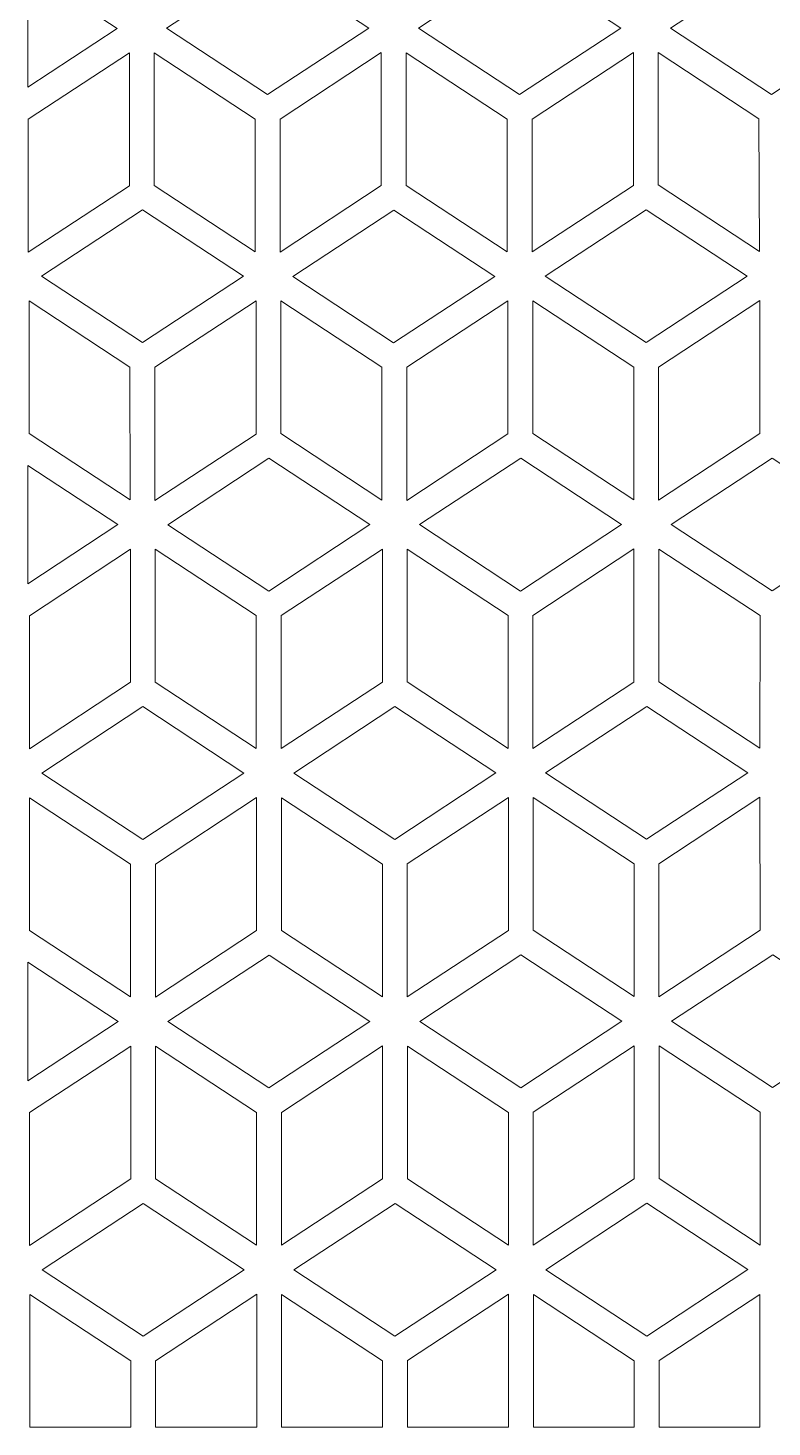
# Model space of a CAD drawing. Header units: centimetres. Extents: x -127 to 127, y -127 to 127.
# Drawn here: x -16.7 to 49.7, y -122.7 to 2 of the extents above; entities that cross this region are included whole.
import ezdxf

# ---------------------------------------------------------------- set-up
doc = ezdxf.new("R2010")
doc.units = ezdxf.units.CM
doc.header["$MEASUREMENT"] = 0
doc.layers.add('layer 1', color=7, linetype='Continuous')

msp = doc.modelspace()

# ---------------------------------------------------------------- linework, layer by layer
at = {"layer": 'layer 1', "color": 114, "lineweight": 9}
for points, knots in [([(13.71673, 1.95296), (13.71673, 1.95296), (4.69746, -3.9727), (4.69746, -3.9727), (4.69746, -3.9727), (4.69746, -3.9727), (-4.30469, 1.94174), (-4.30469, 1.94174), (-4.30469, 1.94174), (-4.30469, 1.94174), (4.71456, 7.86741), (4.71456, 7.86741), (4.71456, 7.86741), (4.71456, 7.86741), (13.71673, 1.95296), (13.71673, 1.95296)], [0, 0, 0, 0, 0.2, 0.2, 0.2, 0.2, 0.4, 0.4, 0.4, 0.4, 0.6, 0.6, 0.6, 0.6, 1, 1, 1, 1]), ([(36.20477, 1.94911), (36.20477, 1.94911), (27.17966, 7.87864), (27.17966, 7.87864), (27.17966, 7.87864), (27.17966, 7.87864), (18.16042, 1.95298), (18.16042, 1.95298), (18.16042, 1.95298), (18.16042, 1.95298), (27.16257, -3.96147), (27.16257, -3.96147), (27.16257, -3.96147), (27.16257, -3.96147), (36.20477, 1.94911), (36.20477, 1.94911)], [0, 0, 0, 0, 0.2, 0.2, 0.2, 0.2, 0.4, 0.4, 0.4, 0.4, 0.6, 0.6, 0.6, 0.6, 1, 1, 1, 1]), ([(49.65063, -3.96532), (49.65063, -3.96532), (40.64848, 1.94912), (40.64848, 1.94912), (40.64848, 1.94912), (40.64848, 1.94912), (49.66773, 7.87479), (49.66773, 7.87479), (49.66773, 7.87479), (49.66773, 7.87479), (58.66992, 1.96035), (58.66992, 1.96035), (58.66992, 1.96035), (58.66992, 1.96035), (49.65063, -3.96532), (49.65063, -3.96532)], [0, 0, 0, 0, 0.2, 0.2, 0.2, 0.2, 0.4, 0.4, 0.4, 0.4, 0.6, 0.6, 0.6, 0.6, 1, 1, 1, 1]), ([(-16.67532, -3.29644), (-16.67532, -3.29644), (-8.7254, 1.92662), (-8.7254, 1.92662), (-8.7254, 1.92662), (-8.7254, 1.92662), (-16.67532, 7.14977), (-16.67532, 7.14977), (-16.67532, 7.14977), (-16.67532, 7.14977), (-16.67532, -3.29644), (-16.67532, -3.29644)], [0, 0, 0, 0, 0.25, 0.25, 0.25, 0.25, 0.5, 0.5, 0.5, 0.5, 1, 1, 1, 1]), ([(-16.64818, -18.02427), (-16.64818, -18.02427), (-16.64818, -6.16794), (-16.64818, -6.16794), (-16.64818, -6.16794), (-16.64818, -6.16794), (-7.6289, -0.24226), (-7.6289, -0.24226), (-7.6289, -0.24226), (-7.6289, -0.24226), (-7.6289, -12.09858), (-7.6289, -12.09858), (-7.6289, -12.09858), (-7.6289, -12.09858), (-16.64818, -18.02427), (-16.64818, -18.02427)], [0, 0, 0, 0, 0.2, 0.2, 0.2, 0.2, 0.4, 0.4, 0.4, 0.4, 0.6, 0.6, 0.6, 0.6, 1, 1, 1, 1]), ([(3.59511, -17.99686), (3.59511, -17.99686), (-5.40708, -12.08239), (-5.40708, -12.08239), (-5.40708, -12.08239), (-5.40708, -12.08239), (-5.40708, -0.25347), (-5.40708, -0.25347), (-5.40708, -0.25347), (-5.40708, -0.25347), (3.59512, -6.16791), (3.59512, -6.16791), (3.59512, -6.16791), (3.59512, -6.16791), (3.59511, -17.99686), (3.59511, -17.99686)], [0, 0, 0, 0, 0.2, 0.2, 0.2, 0.2, 0.4, 0.4, 0.4, 0.4, 0.6, 0.6, 0.6, 0.6, 1, 1, 1, 1]), ([(14.8362, -0.23101), (14.8362, -0.23101), (5.81693, -6.1567), (5.81693, -6.1567), (5.81693, -6.1567), (5.81693, -6.1567), (5.81694, -18.0081), (5.81694, -18.0081), (5.81694, -18.0081), (5.81694, -18.0081), (14.8362, -12.08239), (14.8362, -12.08239), (14.8362, -12.08239), (14.8362, -12.08239), (14.8362, -0.23101), (14.8362, -0.23101)], [0, 0, 0, 0, 0.2, 0.2, 0.2, 0.2, 0.4, 0.4, 0.4, 0.4, 0.6, 0.6, 0.6, 0.6, 1, 1, 1, 1]), ([(26.06021, -6.1567), (26.06021, -6.1567), (17.05802, -0.24224), (17.05802, -0.24224), (17.05802, -0.24224), (17.05802, -0.24224), (17.05802, -12.07116), (17.05802, -12.07116), (17.05802, -12.07116), (17.05802, -12.07116), (26.06021, -17.98563), (26.06021, -17.98563), (26.06021, -17.98563), (26.06021, -17.98563), (26.06021, -6.1567), (26.06021, -6.1567)], [0, 0, 0, 0, 0.2, 0.2, 0.2, 0.2, 0.4, 0.4, 0.4, 0.4, 0.6, 0.6, 0.6, 0.6, 1, 1, 1, 1]), ([(28.30499, -17.99843), (28.30499, -17.99843), (28.30499, -6.16056), (28.30499, -6.16056), (28.30499, -6.16056), (28.30499, -6.16056), (37.32426, -0.23488), (37.32426, -0.23488), (37.32426, -0.23488), (37.32426, -0.23488), (37.32426, -12.07274), (37.32426, -12.07274), (37.32426, -12.07274), (37.32426, -12.07274), (28.30499, -17.99843), (28.30499, -17.99843)], [0, 0, 0, 0, 0.2, 0.2, 0.2, 0.2, 0.4, 0.4, 0.4, 0.4, 0.6, 0.6, 0.6, 0.6, 1, 1, 1, 1]), ([(48.56257, -17.94601), (48.56257, -17.94601), (39.52313, -12.0071), (39.52313, -12.0071), (39.52313, -12.0071), (39.52313, -12.0071), (39.52313, -0.23101), (39.52313, -0.23101), (39.52313, -0.23101), (39.52313, -0.23101), (48.52532, -6.14547), (48.52532, -6.14547), (48.52532, -6.14547), (48.52532, -6.14547), (48.56257, -17.94601), (48.56257, -17.94601)], [0, 0, 0, 0, 0.2, 0.2, 0.2, 0.2, 0.4, 0.4, 0.4, 0.4, 0.6, 0.6, 0.6, 0.6, 1, 1, 1, 1]), ([(-6.46145, -26.07993), (-6.46145, -26.07993), (-15.4636, -20.16549), (-15.4636, -20.16549), (-15.4636, -20.16549), (-15.4636, -20.16549), (-6.44435, -14.23982), (-6.44435, -14.23982), (-6.44435, -14.23982), (-6.44435, -14.23982), (2.55784, -20.15427), (2.55784, -20.15427), (2.55784, -20.15427), (2.55784, -20.15427), (-6.46145, -26.07993), (-6.46145, -26.07993)], [0, 0, 0, 0, 0.2, 0.2, 0.2, 0.2, 0.4, 0.4, 0.4, 0.4, 0.6, 0.6, 0.6, 0.6, 1, 1, 1, 1]), ([(6.93642, -20.19208), (6.93642, -20.19208), (15.93857, -26.10651), (15.93857, -26.10651), (15.93857, -26.10651), (15.93857, -26.10651), (24.95785, -20.18087), (24.95785, -20.18087), (24.95785, -20.18087), (24.95785, -20.18087), (15.95568, -14.26637), (15.95568, -14.26637), (15.95568, -14.26637), (15.95568, -14.26637), (6.93642, -20.19208), (6.93642, -20.19208)], [0, 0, 0, 0, 0.2, 0.2, 0.2, 0.2, 0.4, 0.4, 0.4, 0.4, 0.6, 0.6, 0.6, 0.6, 1, 1, 1, 1]), ([(38.45654, -26.0772), (38.45654, -26.0772), (29.45439, -20.16276), (29.45439, -20.16276), (29.45439, -20.16276), (29.45439, -20.16276), (38.47364, -14.23709), (38.47364, -14.23709), (38.47364, -14.23709), (38.47364, -14.23709), (47.47583, -20.15154), (47.47583, -20.15154), (47.47583, -20.15154), (47.47583, -20.15154), (38.45654, -26.0772), (38.45654, -26.0772)], [0, 0, 0, 0, 0.2, 0.2, 0.2, 0.2, 0.4, 0.4, 0.4, 0.4, 0.6, 0.6, 0.6, 0.6, 1, 1, 1, 1]), ([(-7.56379, -40.10402), (-7.56379, -40.10402), (-16.56598, -34.1896), (-16.56598, -34.1896), (-16.56598, -34.1896), (-16.56598, -34.1896), (-16.56599, -22.3607), (-16.56599, -22.3607), (-16.56599, -22.3607), (-16.56599, -22.3607), (-7.57603, -28.26715), (-7.57603, -28.26715), (-7.57603, -28.26715), (-7.57603, -28.26715), (-7.56379, -40.10402), (-7.56379, -40.10402)], [0, 0, 0, 0, 0.2, 0.2, 0.2, 0.2, 0.4, 0.4, 0.4, 0.4, 0.6, 0.6, 0.6, 0.6, 1, 1, 1, 1]), ([(-5.3542, -40.15651), (-5.3542, -40.15651), (3.66507, -34.23083), (3.66507, -34.23083), (3.66507, -34.23083), (3.66507, -34.23083), (3.66507, -22.358), (3.66507, -22.358), (3.66507, -22.358), (3.66507, -22.358), (-5.3542, -28.28367), (-5.3542, -28.28367), (-5.3542, -28.28367), (-5.3542, -28.28367), (-5.3542, -40.15651), (-5.3542, -40.15651)], [0, 0, 0, 0, 0.2, 0.2, 0.2, 0.2, 0.4, 0.4, 0.4, 0.4, 0.6, 0.6, 0.6, 0.6, 1, 1, 1, 1]), ([(14.88908, -28.28367), (14.88908, -28.28367), (5.88689, -22.3692), (5.88689, -22.3692), (5.88689, -22.3692), (5.88689, -22.3692), (5.88689, -34.19813), (5.88689, -34.19813), (5.88689, -34.19813), (5.88689, -34.19813), (14.88908, -40.1126), (14.88908, -40.1126), (14.88908, -40.1126), (14.88908, -40.1126), (14.88908, -28.28367), (14.88908, -28.28367)], [0, 0, 0, 0, 0.2, 0.2, 0.2, 0.2, 0.4, 0.4, 0.4, 0.4, 0.6, 0.6, 0.6, 0.6, 1, 1, 1, 1]), ([(26.13017, -34.2196), (26.13017, -34.2196), (26.13017, -22.34676), (26.13017, -22.34676), (26.13017, -22.34676), (26.13017, -22.34676), (17.1109, -28.27244), (17.1109, -28.27244), (17.1109, -28.27244), (17.1109, -28.27244), (17.1109, -40.14527), (17.1109, -40.14527), (17.1109, -40.14527), (17.1109, -40.14527), (26.13017, -34.2196), (26.13017, -34.2196)], [0, 0, 0, 0, 0.2, 0.2, 0.2, 0.2, 0.4, 0.4, 0.4, 0.4, 0.6, 0.6, 0.6, 0.6, 1, 1, 1, 1]), ([(37.35419, -28.27244), (37.35419, -28.27244), (28.352, -22.35797), (28.352, -22.35797), (28.352, -22.35797), (28.352, -22.35797), (28.352, -34.1869), (28.352, -34.1869), (28.352, -34.1869), (28.352, -34.1869), (37.35419, -40.10137), (37.35419, -40.10137), (37.35419, -40.10137), (37.35419, -40.10137), (37.35419, -28.27244), (37.35419, -28.27244)], [0, 0, 0, 0, 0.2, 0.2, 0.2, 0.2, 0.4, 0.4, 0.4, 0.4, 0.6, 0.6, 0.6, 0.6, 1, 1, 1, 1]), ([(48.59528, -22.33552), (48.59528, -22.33552), (39.57601, -28.26121), (39.57601, -28.26121), (39.57601, -28.26121), (39.57601, -28.26121), (39.57602, -40.1126), (39.57602, -40.1126), (39.57602, -40.1126), (39.57602, -40.1126), (48.59528, -34.1869), (48.59528, -34.1869), (48.59528, -34.1869), (48.59528, -34.1869), (48.59528, -22.33552), (48.59528, -22.33552)], [0, 0, 0, 0, 0.2, 0.2, 0.2, 0.2, 0.4, 0.4, 0.4, 0.4, 0.6, 0.6, 0.6, 0.6, 1, 1, 1, 1]), ([(-16.67531, -47.57382), (-16.67531, -47.57382), (-8.65662, -42.30555), (-8.65662, -42.30555), (-8.65662, -42.30555), (-8.65662, -42.30555), (-16.67531, -37.03724), (-16.67531, -37.03724), (-16.67531, -37.03724), (-16.67531, -37.03724), (-16.67531, -47.57382), (-16.67531, -47.57382)], [0, 0, 0, 0, 0.25, 0.25, 0.25, 0.25, 0.5, 0.5, 0.5, 0.5, 1, 1, 1, 1]), ([(13.8153, -42.31048), (13.8153, -42.31048), (4.81313, -36.39604), (4.81313, -36.39604), (4.81313, -36.39604), (4.81313, -36.39604), (-4.20611, -42.32171), (-4.20611, -42.32171), (-4.20611, -42.32171), (-4.20611, -42.32171), (4.79605, -48.23616), (4.79605, -48.23616), (4.79605, -48.23616), (4.79605, -48.23616), (13.8153, -42.31048), (13.8153, -42.31048)], [0, 0, 0, 0, 0.2, 0.2, 0.2, 0.2, 0.4, 0.4, 0.4, 0.4, 0.6, 0.6, 0.6, 0.6, 1, 1, 1, 1]), ([(27.26114, -48.22492), (27.26114, -48.22492), (18.25899, -42.31048), (18.25899, -42.31048), (18.25899, -42.31048), (18.25899, -42.31048), (27.27824, -36.38481), (27.27824, -36.38481), (27.27824, -36.38481), (27.27824, -36.38481), (36.28043, -42.29926), (36.28043, -42.29926), (36.28043, -42.29926), (36.28043, -42.29926), (27.26114, -48.22492), (27.26114, -48.22492)], [0, 0, 0, 0, 0.2, 0.2, 0.2, 0.2, 0.4, 0.4, 0.4, 0.4, 0.6, 0.6, 0.6, 0.6, 1, 1, 1, 1]), ([(49.70122, -48.20865), (49.70122, -48.20865), (40.69907, -42.29421), (40.69907, -42.29421), (40.69907, -42.29421), (40.69907, -42.29421), (49.71831, -36.36854), (49.71831, -36.36854), (49.71831, -36.36854), (49.71831, -36.36854), (58.7205, -42.28299), (58.7205, -42.28299), (58.7205, -42.28299), (58.7205, -42.28299), (49.70122, -48.20865), (49.70122, -48.20865)], [0, 0, 0, 0, 0.2, 0.2, 0.2, 0.2, 0.4, 0.4, 0.4, 0.4, 0.6, 0.6, 0.6, 0.6, 1, 1, 1, 1]), ([(-16.5496, -62.28278), (-16.5496, -62.28278), (-16.5496, -50.43139), (-16.5496, -50.43139), (-16.5496, -50.43139), (-16.5496, -50.43139), (-7.53033, -44.50571), (-7.53033, -44.50571), (-7.53033, -44.50571), (-7.53033, -44.50571), (-7.53033, -56.35711), (-7.53033, -56.35711), (-7.53033, -56.35711), (-7.53033, -56.35711), (-16.5496, -62.28278), (-16.5496, -62.28278)], [0, 0, 0, 0, 0.2, 0.2, 0.2, 0.2, 0.4, 0.4, 0.4, 0.4, 0.6, 0.6, 0.6, 0.6, 1, 1, 1, 1]), ([(3.69369, -62.26027), (3.69369, -62.26027), (-5.31534, -56.34134), (-5.31534, -56.34134), (-5.31534, -56.34134), (-5.31534, -56.34134), (-5.31534, -44.50076), (-5.31534, -44.50076), (-5.31534, -44.50076), (-5.31534, -44.50076), (3.68684, -50.41522), (3.68684, -50.41522), (3.68684, -50.41522), (3.68684, -50.41522), (3.69369, -62.26027), (3.69369, -62.26027)], [0, 0, 0, 0, 0.2, 0.2, 0.2, 0.2, 0.4, 0.4, 0.4, 0.4, 0.6, 0.6, 0.6, 0.6, 1, 1, 1, 1]), ([(14.93478, -56.34587), (14.93478, -56.34587), (5.9155, -62.27153), (5.9155, -62.27153), (5.9155, -62.27153), (5.9155, -62.27153), (5.9155, -50.42016), (5.9155, -50.42016), (5.9155, -50.42016), (5.9155, -50.42016), (14.93478, -44.49448), (14.93478, -44.49448), (14.93478, -44.49448), (14.93478, -44.49448), (14.93478, -56.34587), (14.93478, -56.34587)], [0, 0, 0, 0, 0.2, 0.2, 0.2, 0.2, 0.4, 0.4, 0.4, 0.4, 0.6, 0.6, 0.6, 0.6, 1, 1, 1, 1]), ([(26.15879, -50.42016), (26.15879, -50.42016), (17.1566, -44.50569), (17.1566, -44.50569), (17.1566, -44.50569), (17.1566, -44.50569), (17.1566, -56.33462), (17.1566, -56.33462), (17.1566, -56.33462), (17.1566, -56.33462), (26.15879, -62.24909), (26.15879, -62.24909), (26.15879, -62.24909), (26.15879, -62.24909), (26.15879, -50.42016), (26.15879, -50.42016)], [0, 0, 0, 0, 0.2, 0.2, 0.2, 0.2, 0.4, 0.4, 0.4, 0.4, 0.6, 0.6, 0.6, 0.6, 1, 1, 1, 1]), ([(28.35558, -62.27675), (28.35558, -62.27675), (37.37485, -56.35107), (37.37485, -56.35107), (37.37485, -56.35107), (37.37485, -56.35107), (37.37485, -44.47821), (37.37485, -44.47821), (37.37485, -44.47821), (37.37485, -44.47821), (28.35558, -50.40389), (28.35558, -50.40389), (28.35558, -50.40389), (28.35558, -50.40389), (28.35558, -62.27675), (28.35558, -62.27675)], [0, 0, 0, 0, 0.2, 0.2, 0.2, 0.2, 0.4, 0.4, 0.4, 0.4, 0.6, 0.6, 0.6, 0.6, 1, 1, 1, 1]), ([(48.59886, -62.23282), (48.59886, -62.23282), (39.59667, -56.31835), (39.59667, -56.31835), (39.59667, -56.31835), (39.59667, -56.31835), (39.59667, -44.48944), (39.59667, -44.48944), (39.59667, -44.48944), (39.59667, -44.48944), (48.62389, -50.40893), (48.62389, -50.40893), (48.62389, -50.40893), (48.62389, -50.40893), (48.59886, -62.23282), (48.59886, -62.23282)], [0, 0, 0, 0, 0.2, 0.2, 0.2, 0.2, 0.4, 0.4, 0.4, 0.4, 0.6, 0.6, 0.6, 0.6, 1, 1, 1, 1]), ([(-6.4348, -70.36502), (-6.4348, -70.36502), (2.59132, -64.45555), (2.59132, -64.45555), (2.59132, -64.45555), (2.59132, -64.45555), (-6.4266, -58.53074), (-6.4266, -58.53074), (-6.4266, -58.53074), (-6.4266, -58.53074), (-15.43697, -64.4506), (-15.43697, -64.4506), (-15.43697, -64.4506), (-15.43697, -64.4506), (-6.4348, -70.36502), (-6.4348, -70.36502)], [0, 0, 0, 0, 0.2, 0.2, 0.2, 0.2, 0.4, 0.4, 0.4, 0.4, 0.6, 0.6, 0.6, 0.6, 1, 1, 1, 1]), ([(16.03715, -70.36997), (16.03715, -70.36997), (7.03497, -64.45554), (7.03497, -64.45554), (7.03497, -64.45554), (7.03497, -64.45554), (16.05424, -58.52985), (16.05424, -58.52985), (16.05424, -58.52985), (16.05424, -58.52985), (25.05642, -64.4443), (25.05642, -64.4443), (25.05642, -64.4443), (25.05642, -64.4443), (16.03715, -70.36997), (16.03715, -70.36997)], [0, 0, 0, 0, 0.2, 0.2, 0.2, 0.2, 0.4, 0.4, 0.4, 0.4, 0.6, 0.6, 0.6, 0.6, 1, 1, 1, 1]), ([(38.50225, -70.35873), (38.50225, -70.35873), (29.5001, -64.44428), (29.5001, -64.44428), (29.5001, -64.44428), (29.5001, -64.44428), (38.51935, -58.51862), (38.51935, -58.51862), (38.51935, -58.51862), (38.51935, -58.51862), (47.52153, -64.43306), (47.52153, -64.43306), (47.52153, -64.43306), (47.52153, -64.43306), (38.50225, -70.35873), (38.50225, -70.35873)], [0, 0, 0, 0, 0.2, 0.2, 0.2, 0.2, 0.4, 0.4, 0.4, 0.4, 0.6, 0.6, 0.6, 0.6, 1, 1, 1, 1]), ([(-7.53032, -72.57644), (-7.53032, -72.57644), (-7.53032, -84.40537), (-7.53032, -84.40537), (-7.53032, -84.40537), (-7.53032, -84.40537), (-16.53251, -78.4909), (-16.53251, -78.4909), (-16.53251, -78.4909), (-16.53251, -78.4909), (-16.53251, -66.66197), (-16.53251, -66.66197), (-16.53251, -66.66197), (-16.53251, -66.66197), (-7.53032, -72.57644), (-7.53032, -72.57644)], [0, 0, 0, 0, 0.2, 0.2, 0.2, 0.2, 0.4, 0.4, 0.4, 0.4, 0.6, 0.6, 0.6, 0.6, 1, 1, 1, 1]), ([(-5.30849, -84.41655), (-5.30849, -84.41655), (3.71078, -78.49091), (3.71078, -78.49091), (3.71078, -78.49091), (3.71078, -78.49091), (3.71078, -66.63952), (3.71078, -66.63952), (3.71078, -66.63952), (3.71078, -66.63952), (-5.30849, -72.5652), (-5.30849, -72.5652), (-5.30849, -72.5652), (-5.30849, -72.5652), (-5.30849, -84.41655), (-5.30849, -84.41655)], [0, 0, 0, 0, 0.2, 0.2, 0.2, 0.2, 0.4, 0.4, 0.4, 0.4, 0.6, 0.6, 0.6, 0.6, 1, 1, 1, 1]), ([(5.93261, -78.47963), (5.93261, -78.47963), (5.9326, -66.65073), (5.9326, -66.65073), (5.9326, -66.65073), (5.9326, -66.65073), (14.93479, -72.56521), (14.93479, -72.56521), (14.93479, -72.56521), (14.93479, -72.56521), (14.93479, -84.39406), (14.93479, -84.39406), (14.93479, -84.39406), (14.93479, -84.39406), (5.93261, -78.47963), (5.93261, -78.47963)], [0, 0, 0, 0, 0.2, 0.2, 0.2, 0.2, 0.4, 0.4, 0.4, 0.4, 0.6, 0.6, 0.6, 0.6, 1, 1, 1, 1]), ([(26.17588, -78.47966), (26.17588, -78.47966), (17.15661, -84.40533), (17.15661, -84.40533), (17.15661, -84.40533), (17.15661, -84.40533), (17.15661, -72.55397), (17.15661, -72.55397), (17.15661, -72.55397), (17.15661, -72.55397), (26.17588, -66.62829), (26.17588, -66.62829), (26.17588, -66.62829), (26.17588, -66.62829), (26.17588, -78.47966), (26.17588, -78.47966)], [0, 0, 0, 0, 0.2, 0.2, 0.2, 0.2, 0.4, 0.4, 0.4, 0.4, 0.6, 0.6, 0.6, 0.6, 1, 1, 1, 1]), ([(37.39989, -72.55397), (37.39989, -72.55397), (28.39771, -66.6395), (28.39771, -66.6395), (28.39771, -66.6395), (28.39771, -66.6395), (28.39771, -78.46842), (28.39771, -78.46842), (28.39771, -78.46842), (28.39771, -78.46842), (37.39989, -84.38289), (37.39989, -84.38289), (37.39989, -84.38289), (37.39989, -84.38289), (37.39989, -72.55397), (37.39989, -72.55397)], [0, 0, 0, 0, 0.2, 0.2, 0.2, 0.2, 0.4, 0.4, 0.4, 0.4, 0.6, 0.6, 0.6, 0.6, 1, 1, 1, 1]), ([(39.59667, -84.41054), (39.59667, -84.41054), (39.59668, -72.5377), (39.59668, -72.5377), (39.59668, -72.5377), (39.59668, -72.5377), (48.61595, -66.61204), (48.61595, -66.61204), (48.61595, -66.61204), (48.61595, -66.61204), (48.64099, -78.46841), (48.64099, -78.46841), (48.64099, -78.46841), (48.64099, -78.46841), (39.59667, -84.41054), (39.59667, -84.41054)], [0, 0, 0, 0, 0.2, 0.2, 0.2, 0.2, 0.4, 0.4, 0.4, 0.4, 0.6, 0.6, 0.6, 0.6, 1, 1, 1, 1]), ([(4.81316, -92.51499), (4.81316, -92.51499), (13.83244, -86.58932), (13.83244, -86.58932), (13.83244, -86.58932), (13.83244, -86.58932), (4.83025, -80.67488), (4.83025, -80.67488), (4.83025, -80.67488), (4.83025, -80.67488), (-4.18899, -86.60054), (-4.18899, -86.60054), (-4.18899, -86.60054), (-4.18899, -86.60054), (4.81316, -92.51499), (4.81316, -92.51499)], [0, 0, 0, 0, 0.2, 0.2, 0.2, 0.2, 0.4, 0.4, 0.4, 0.4, 0.6, 0.6, 0.6, 0.6, 1, 1, 1, 1]), ([(27.27826, -92.50376), (27.27826, -92.50376), (18.27611, -86.58931), (18.27611, -86.58931), (18.27611, -86.58931), (18.27611, -86.58931), (27.29536, -80.66365), (27.29536, -80.66365), (27.29536, -80.66365), (27.29536, -80.66365), (36.29755, -86.57809), (36.29755, -86.57809), (36.29755, -86.57809), (36.29755, -86.57809), (27.27826, -92.50376), (27.27826, -92.50376)], [0, 0, 0, 0, 0.2, 0.2, 0.2, 0.2, 0.4, 0.4, 0.4, 0.4, 0.6, 0.6, 0.6, 0.6, 1, 1, 1, 1]), ([(58.75396, -86.57256), (58.75396, -86.57256), (49.74339, -92.4925), (49.74339, -92.4925), (49.74339, -92.4925), (49.74339, -92.4925), (40.74123, -86.57805), (40.74123, -86.57805), (40.74123, -86.57805), (40.74123, -86.57805), (49.75178, -80.65812), (49.75178, -80.65812), (49.75178, -80.65812), (49.75178, -80.65812), (58.75396, -86.57256), (58.75396, -86.57256)], [0, 0, 0, 0, 0.2, 0.2, 0.2, 0.2, 0.4, 0.4, 0.4, 0.4, 0.6, 0.6, 0.6, 0.6, 1, 1, 1, 1]), ([(-16.67532, -91.88458), (-16.67532, -91.88458), (-8.6327, -86.60056), (-8.6327, -86.60056), (-8.6327, -86.60056), (-8.6327, -86.60056), (-16.67532, -81.31654), (-16.67532, -81.31654), (-16.67532, -81.31654), (-16.67532, -81.31654), (-16.67532, -91.88458), (-16.67532, -91.88458)], [0, 0, 0, 0, 0.25, 0.25, 0.25, 0.25, 0.5, 0.5, 0.5, 0.5, 1, 1, 1, 1]), ([(-16.53248, -106.56159), (-16.53248, -106.56159), (-7.51321, -100.63591), (-7.51321, -100.63591), (-7.51321, -100.63591), (-7.51321, -100.63591), (-7.51321, -88.78455), (-7.51321, -88.78455), (-7.51321, -88.78455), (-7.51321, -88.78455), (-16.53248, -94.71022), (-16.53248, -94.71022), (-16.53248, -94.71022), (-16.53248, -94.71022), (-16.53248, -106.56159), (-16.53248, -106.56159)], [0, 0, 0, 0, 0.2, 0.2, 0.2, 0.2, 0.4, 0.4, 0.4, 0.4, 0.6, 0.6, 0.6, 0.6, 1, 1, 1, 1]), ([(3.7108, -106.53915), (3.7108, -106.53915), (-5.29139, -100.62468), (-5.29139, -100.62468), (-5.29139, -100.62468), (-5.29139, -100.62468), (-5.2914, -88.79579), (-5.2914, -88.79579), (-5.2914, -88.79579), (-5.2914, -88.79579), (3.7108, -94.71022), (3.7108, -94.71022), (3.7108, -94.71022), (3.7108, -94.71022), (3.7108, -106.53915), (3.7108, -106.53915)], [0, 0, 0, 0, 0.2, 0.2, 0.2, 0.2, 0.4, 0.4, 0.4, 0.4, 0.6, 0.6, 0.6, 0.6, 1, 1, 1, 1]), ([(14.9519, -88.7733), (14.9519, -88.7733), (5.93262, -94.69899), (5.93262, -94.69899), (5.93262, -94.69899), (5.93262, -94.69899), (5.93264, -106.55038), (5.93264, -106.55038), (5.93264, -106.55038), (5.93264, -106.55038), (14.9519, -100.62468), (14.9519, -100.62468), (14.9519, -100.62468), (14.9519, -100.62468), (14.9519, -88.7733), (14.9519, -88.7733)], [0, 0, 0, 0, 0.2, 0.2, 0.2, 0.2, 0.4, 0.4, 0.4, 0.4, 0.6, 0.6, 0.6, 0.6, 1, 1, 1, 1]), ([(26.17591, -94.69899), (26.17591, -94.69899), (26.17591, -106.52792), (26.17591, -106.52792), (26.17591, -106.52792), (26.17591, -106.52792), (17.17372, -100.61345), (17.17372, -100.61345), (17.17372, -100.61345), (17.17372, -100.61345), (17.17372, -88.78453), (17.17372, -88.78453), (17.17372, -88.78453), (17.17372, -88.78453), (26.17591, -94.69899), (26.17591, -94.69899)], [0, 0, 0, 0, 0.2, 0.2, 0.2, 0.2, 0.4, 0.4, 0.4, 0.4, 0.6, 0.6, 0.6, 0.6, 1, 1, 1, 1]), ([(28.38904, -106.54482), (28.38904, -106.54482), (28.38904, -94.69346), (28.38904, -94.69346), (28.38904, -94.69346), (28.38904, -94.69346), (37.40831, -88.76778), (37.40831, -88.76778), (37.40831, -88.76778), (37.40831, -88.76778), (37.40831, -100.61915), (37.40831, -100.61915), (37.40831, -100.61915), (37.40831, -100.61915), (28.38904, -106.54482), (28.38904, -106.54482)], [0, 0, 0, 0, 0.2, 0.2, 0.2, 0.2, 0.4, 0.4, 0.4, 0.4, 0.6, 0.6, 0.6, 0.6, 1, 1, 1, 1]), ([(39.63882, -88.7733), (39.63882, -88.7733), (39.63013, -100.60792), (39.63013, -100.60792), (39.63013, -100.60792), (39.63013, -100.60792), (48.64101, -106.52805), (48.64101, -106.52805), (48.64101, -106.52805), (48.64101, -106.52805), (48.64101, -94.68776), (48.64101, -94.68776), (48.64101, -94.68776), (48.64101, -94.68776), (39.63882, -88.7733), (39.63882, -88.7733)], [0, 0, 0, 0, 0.2, 0.2, 0.2, 0.2, 0.4, 0.4, 0.4, 0.4, 0.6, 0.6, 0.6, 0.6, 1, 1, 1, 1]), ([(-6.41084, -114.66003), (-6.41084, -114.66003), (-15.41303, -108.74563), (-15.41303, -108.74563), (-15.41303, -108.74563), (-15.41303, -108.74563), (-6.39372, -102.81991), (-6.39372, -102.81991), (-6.39372, -102.81991), (-6.39372, -102.81991), (2.60844, -108.73439), (2.60844, -108.73439), (2.60844, -108.73439), (2.60844, -108.73439), (-6.41084, -114.66003), (-6.41084, -114.66003)], [0, 0, 0, 0, 0.2, 0.2, 0.2, 0.2, 0.4, 0.4, 0.4, 0.4, 0.6, 0.6, 0.6, 0.6, 1, 1, 1, 1]), ([(16.07136, -102.80867), (16.07136, -102.80867), (25.07355, -108.72315), (25.07355, -108.72315), (25.07355, -108.72315), (25.07355, -108.72315), (16.05427, -114.6488), (16.05427, -114.6488), (16.05427, -114.6488), (16.05427, -114.6488), (7.05212, -108.73434), (7.05212, -108.73434), (7.05212, -108.73434), (7.05212, -108.73434), (16.07136, -102.80867), (16.07136, -102.80867)], [0, 0, 0, 0, 0.2, 0.2, 0.2, 0.2, 0.4, 0.4, 0.4, 0.4, 0.6, 0.6, 0.6, 0.6, 1, 1, 1, 1]), ([(38.52779, -102.80314), (38.52779, -102.80314), (47.52994, -108.71761), (47.52994, -108.71761), (47.52994, -108.71761), (47.52994, -108.71761), (38.51937, -114.63756), (38.51937, -114.63756), (38.51937, -114.63756), (38.51937, -114.63756), (29.5172, -108.72314), (29.5172, -108.72314), (29.5172, -108.72314), (29.5172, -108.72314), (38.52779, -102.80314), (38.52779, -102.80314)], [0, 0, 0, 0, 0.2, 0.2, 0.2, 0.2, 0.4, 0.4, 0.4, 0.4, 0.6, 0.6, 0.6, 0.6, 1, 1, 1, 1]), ([(-7.5132, -122.748), (-7.5132, -122.748), (-7.5132, -116.85524), (-7.5132, -116.85524), (-7.5132, -116.85524), (-7.5132, -116.85524), (-16.51538, -110.94079), (-16.51538, -110.94079), (-16.51538, -110.94079), (-16.51538, -110.94079), (-16.51538, -122.74801), (-16.51538, -122.74801), (-16.51538, -122.74801), (-16.51538, -122.74801), (-7.5132, -122.748), (-7.5132, -122.748)], [0, 0, 0, 0, 0.2, 0.2, 0.2, 0.2, 0.4, 0.4, 0.4, 0.4, 0.6, 0.6, 0.6, 0.6, 1, 1, 1, 1]), ([(3.7279, -122.748), (3.7279, -122.748), (3.7279, -110.91835), (3.7279, -110.91835), (3.7279, -110.91835), (3.7279, -110.91835), (-5.29137, -116.84404), (-5.29137, -116.84404), (-5.29137, -116.84404), (-5.29137, -116.84404), (-5.29136, -122.74801), (-5.29136, -122.74801), (-5.29136, -122.74801), (-5.29136, -122.74801), (3.7279, -122.748), (3.7279, -122.748)], [0, 0, 0, 0, 0.2, 0.2, 0.2, 0.2, 0.4, 0.4, 0.4, 0.4, 0.6, 0.6, 0.6, 0.6, 1, 1, 1, 1]), ([(14.95191, -122.748), (14.95191, -122.748), (14.95191, -116.84403), (14.95191, -116.84403), (14.95191, -116.84403), (14.95191, -116.84403), (5.94972, -110.92957), (5.94972, -110.92957), (5.94972, -110.92957), (5.94972, -110.92957), (5.94972, -122.74801), (5.94972, -122.74801), (5.94972, -122.74801), (5.94972, -122.74801), (14.95191, -122.748), (14.95191, -122.748)], [0, 0, 0, 0, 0.2, 0.2, 0.2, 0.2, 0.4, 0.4, 0.4, 0.4, 0.6, 0.6, 0.6, 0.6, 1, 1, 1, 1]), ([(26.193, -122.748), (26.193, -122.748), (26.18431, -110.91281), (26.18431, -110.91281), (26.18431, -110.91281), (26.18431, -110.91281), (17.17373, -116.83279), (17.17373, -116.83279), (17.17373, -116.83279), (17.17373, -116.83279), (17.17374, -122.748), (17.17374, -122.748), (17.17374, -122.748), (17.17374, -122.748), (26.193, -122.748), (26.193, -122.748)], [0, 0, 0, 0, 0.2, 0.2, 0.2, 0.2, 0.4, 0.4, 0.4, 0.4, 0.6, 0.6, 0.6, 0.6, 1, 1, 1, 1]), ([(37.40809, -122.748), (37.40809, -122.748), (37.40809, -116.83849), (37.40809, -116.83849), (37.40809, -116.83849), (37.40809, -116.83849), (28.4228, -110.92402), (28.4228, -110.92402), (28.4228, -110.92402), (28.4228, -110.92402), (28.4228, -122.74801), (28.4228, -122.74801), (28.4228, -122.74801), (28.4228, -122.74801), (37.40809, -122.748), (37.40809, -122.748)], [0, 0, 0, 0, 0.2, 0.2, 0.2, 0.2, 0.4, 0.4, 0.4, 0.4, 0.6, 0.6, 0.6, 0.6, 1, 1, 1, 1]), ([(48.61597, -122.748), (48.61597, -122.748), (48.61597, -110.92356), (48.61597, -110.92356), (48.61597, -110.92356), (48.61597, -110.92356), (39.63884, -116.82155), (39.63884, -116.82155), (39.63884, -116.82155), (39.63884, -116.82155), (39.63884, -122.748), (39.63884, -122.748), (39.63884, -122.748), (39.63884, -122.748), (48.61597, -122.748), (48.61597, -122.748)], [0, 0, 0, 0, 0.2, 0.2, 0.2, 0.2, 0.4, 0.4, 0.4, 0.4, 0.6, 0.6, 0.6, 0.6, 1, 1, 1, 1])]:
    msp.add_open_spline(points, degree=3, knots=knots, dxfattribs=at)

doc.saveas('drawing.dxf')
